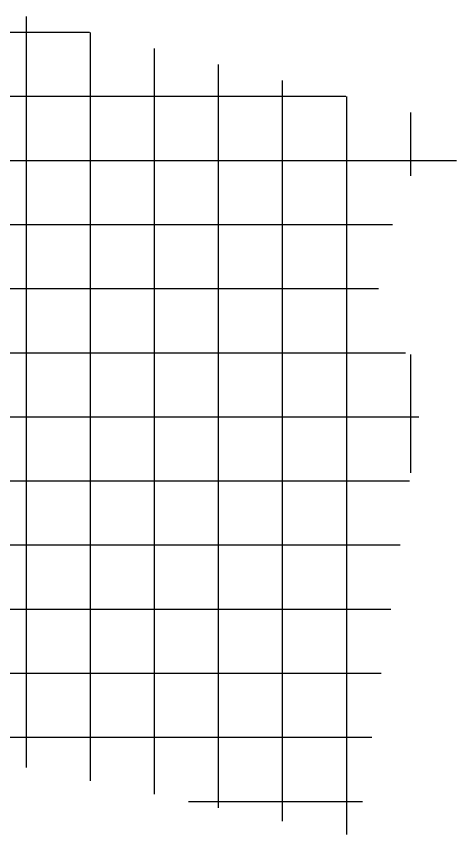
# Model space of a CAD drawing. Extents: x 271592 to 276472, y 5017148 to 5019400.
# Drawn here: x 275784 to 276472, y 5017148 to 5018425 of the extents above; entities that cross this region are included whole.
import ezdxf

# ---------------------------------------------------------------- set-up
doc = ezdxf.new("R2010")
doc.units = 0
doc.header["$LTSCALE"] = 25.4
doc.header["$MEASUREMENT"] = 0
doc.layers.add('GRID', color=15, linetype='CONTINUOUS')

msp = doc.modelspace()

# ---------------------------------------------------------------- linework, layer by layer
at = {"layer": 'GRID'}
for p, q in [((275800, 5017253), (275800, 5018424.6)), ((271591.6, 5018400), (275898.4, 5018400)), ((275900, 5017232), (275900, 5018399.6)), ((276000, 5017211.1), (276000, 5018374.6)), ((276100, 5017190.1), (276100, 5018349.6)), ((276200, 5017169.1), (276200, 5018324.6)), ((271684.5, 5018300), (276298.4, 5018300)), ((276300, 5017148.2), (276300, 5018299.6)), ((276400, 5018175.8), (276400, 5018274.6)), ((271984, 5018200), (276471.7, 5018200)), ((272384, 5018100), (276371.6, 5018100)), ((272784, 5018000), (276349.8, 5018000)), ((273184, 5017900), (276391.8, 5017900)), ((276400, 5017712.7), (276400, 5017897.3)), ((273584, 5017800), (276412.8, 5017800)), ((273984, 5017700), (276398.1, 5017700)), ((274384, 5017600), (276383.4, 5017600)), ((274784, 5017500), (276368.7, 5017500)), ((275184, 5017400), (276354, 5017400)), ((275584, 5017300), (276339.3, 5017300)), ((276052.8, 5017200), (276324.6, 5017200))]:
    msp.add_line(p, q, dxfattribs=at)

doc.saveas('drawing.dxf')
